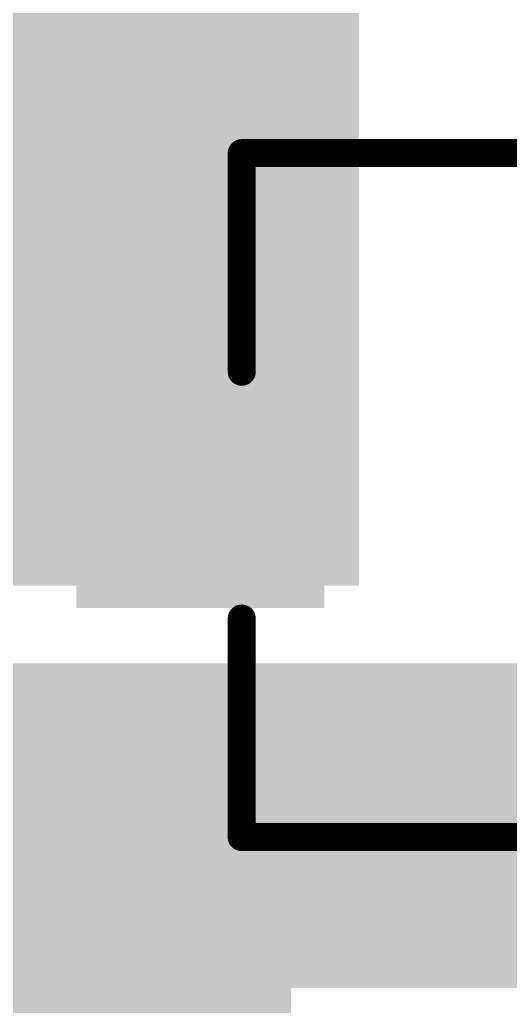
# Model space of a CAD drawing. Header units: inches. Extents: x 68 to 568, y 3 to 460.
# Drawn here: x 195.236 to 197.459, y 191.763 to 196.233 of the extents above; entities that cross this region are included whole.
import ezdxf

# ---------------------------------------------------------------- set-up
doc = ezdxf.new("R2010")
doc.units = ezdxf.units.IN
for name, color, linetype in [('Top Layer', 1, 'Continuous'), ('Top Overlay', 2, 'Continuous'), ('Top Paste', 8, 'Continuous'), ('Top Solder', 216, 'Continuous')]:
    doc.layers.add(name, color=color, linetype=linetype)

# ---------------------------------------------------------------- blocks, each defined once
blk = doc.blocks.new('SOT_23_416')
at = {"layer": 'Top Layer'}
for points in [[(-0.41, 1.46), (0.41, 1.46), (0.41, 0.54), (-0.41, 0.54)], [(-1.36, -0.54), (-0.54, -0.54), (-0.54, -1.46), (-1.36, -1.46)], [(0.54, -0.54), (1.36, -0.54), (1.36, -1.46), (0.54, -1.46)]]:
    blk.add_hatch(color=1, dxfattribs=at).paths.add_polyline_path(points)
at = {"layer": 'Top Paste'}
for points in [[(-0.41, 1.46), (0.41, 1.46), (0.41, 0.54), (-0.41, 0.54)], [(-1.36, -0.54), (-0.54, -0.54), (-0.54, -1.46), (-1.36, -1.46)], [(0.54, -0.54), (1.36, -0.54), (1.36, -1.46), (0.54, -1.46)]]:
    blk.add_hatch(color=8, dxfattribs=at).paths.add_polyline_path(points)
at = {"layer": 'Top Solder'}
for points in [[(-0.5116, 1.5616), (0.5116, 1.5616), (0.5116, 0.4384), (-0.5116, 0.4384)], [(-1.4616, -0.4384), (-0.4384, -0.4384), (-0.4384, -1.5616), (-1.4616, -1.5616)], [(0.4384, -0.4384), (1.4616, -0.4384), (1.4616, -1.5616), (0.4384, -1.5616)]]:
    blk.add_hatch(color=216, dxfattribs=at).paths.add_polyline_path(points)
at = {"layer": 'Top Overlay'}
for points in [[(-1.5494, 0.8128, 0.127, 0.127, 0), (-0.5588, 0.8128, 0.127, 0.127, 0)], [(-1.5494, 0.8128, 0.127, 0.127, 0), (-1.5494, -0.5842, 0.127, 0.127, 0)], [(0.5588, 0.8128, 0.127, 0.127, 0), (1.5494, 0.8128, 0.127, 0.127, 0)], [(1.5494, 0.8128, 0.127, 0.127, 0), (1.5494, -0.5842, 0.127, 0.127, 0)], [(-0.3302, -0.7874, 0.127, 0.127, 0), (0.3302, -0.7874, 0.127, 0.127, 0)], [(-1.6764, -1.0414, 0.127, 0.127, 0), (-1.6764, -1.2954, 0.127, 0.127, 0)], [(-1.6764, -1.0414, 0.127, 0.127, 0), (-1.5494, -1.1684, 0.127, 0.127, 0)], [(-1.5494, -1.1684, 0.127, 0.127, 0), (-1.6764, -1.2954, 0.127, 0.127, 0)]]:
    blk.add_lwpolyline(points, format="xyseb", dxfattribs=at)
for points in [[(-1.5812, 0.8128, 0.0635, 0.0635, 1), (-1.5176, 0.8128, 0.0635, 0.0635, 1)], [(-1.5812, 0.8128, 0.0635, 0.0635, 1), (-1.5176, 0.8128, 0.0635, 0.0635, 1)], [(-0.5905, 0.8128, 0.0635, 0.0635, 1), (-0.5271, 0.8128, 0.0635, 0.0635, 1)], [(0.5271, 0.8128, 0.0635, 0.0635, 1), (0.5905, 0.8128, 0.0635, 0.0635, 1)], [(1.5176, 0.8128, 0.0635, 0.0635, 1), (1.5812, 0.8128, 0.0635, 0.0635, 1)], [(1.5176, 0.8128, 0.0635, 0.0635, 1), (1.5812, 0.8128, 0.0635, 0.0635, 1)], [(-1.5812, -0.5842, 0.0635, 0.0635, 1), (-1.5176, -0.5842, 0.0635, 0.0635, 1)], [(1.5176, -0.5842, 0.0635, 0.0635, 1), (1.5812, -0.5842, 0.0635, 0.0635, 1)], [(-0.3619, -0.7874, 0.0635, 0.0635, 1), (-0.2984, -0.7874, 0.0635, 0.0635, 1)], [(0.2984, -0.7874, 0.0635, 0.0635, 1), (0.3619, -0.7874, 0.0635, 0.0635, 1)], [(-1.7082, -1.0414, 0.0635, 0.0635, 1), (-1.6446, -1.0414, 0.0635, 0.0635, 1)], [(-1.7082, -1.0414, 0.0635, 0.0635, 1), (-1.6446, -1.0414, 0.0635, 0.0635, 1)], [(-1.5812, -1.1684, 0.0635, 0.0635, 1), (-1.5176, -1.1684, 0.0635, 0.0635, 1)], [(-1.5812, -1.1684, 0.0635, 0.0635, 1), (-1.5176, -1.1684, 0.0635, 0.0635, 1)], [(-1.7082, -1.2954, 0.0635, 0.0635, 1), (-1.6446, -1.2954, 0.0635, 0.0635, 1)], [(-1.7082, -1.2954, 0.0635, 0.0635, 1), (-1.6446, -1.2954, 0.0635, 0.0635, 1)]]:
    blk.add_lwpolyline(points, format="xyseb", close=True, dxfattribs=at)

msp = doc.modelspace()

# ---------------------------------------------------------------- hatches: boundary and pattern name
at = {"layer": 'Top Layer'}
for points in [[(194.3367, 193.669), (196.7738, 193.669), (196.7738, 206.2225), (194.3367, 206.2225)], [(194.3367, 189.3822), (196.4651, 189.3822), (196.4651, 193.317), (194.3367, 193.317)], [(194.3367, 191.8461), (200.1153, 191.8461), (200.1153, 193.317), (194.3367, 193.317)]]:
    msp.add_hatch(color=1, dxfattribs=at).paths.add_polyline_path(points)

# ---------------------------------------------------------------- block references
at = {"rotation": 90}
msp.add_blockref('SOT_23_416', (197.0546, 194.079), dxfattribs=at)

doc.saveas('drawing.dxf')
